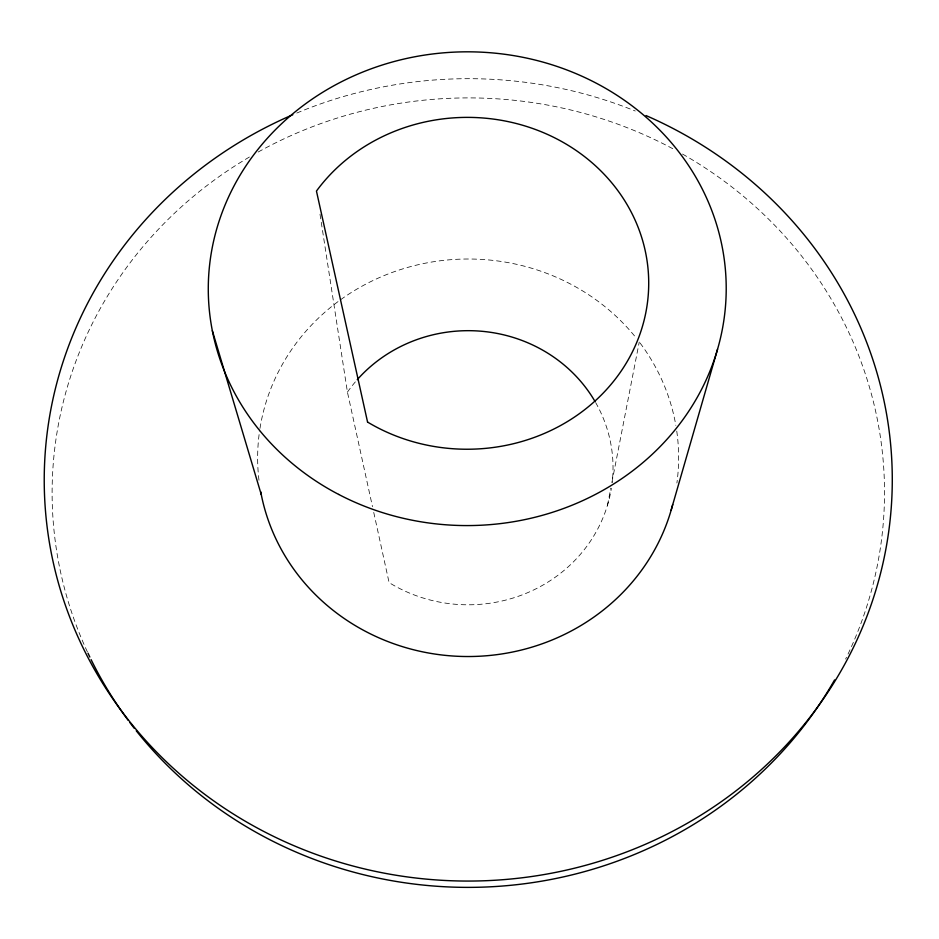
<?xml version="1.0" encoding="UTF-8"?>
<svg xmlns="http://www.w3.org/2000/svg" width="939" height="939" viewBox="0 0 939 939"><rect width="100%" height="100%" fill="white"/><g stroke="black" fill="none" stroke-linecap="round" stroke-linejoin="round"><path stroke-width="0.7" stroke-dasharray="4.7 3.52" d="M607.463 505.311L610.808 488.127M611.923 482.4L639.236 342.101M320.011 214.209L347.43 392.115L372.49 506.696M373.745 512.424L389.098 582.603A144.841 137.059 -0.3 0 0 611.359 488.397M595.643 402.549A144.841 137.059 -0.3 0 1 612.158 482.658M347.43 392.115A144.841 137.059 -0.3 0 1 355.353 381.868M676.749 431.107A210.489 198.751 -0.3 0 1 676.902 483.033M258.976 480.263A210.489 198.751 -0.3 0 1 259.751 429.816M259.974 428.395A210.489 198.751 -0.3 0 1 339.519 300.503M340.693 299.658A210.489 198.751 -0.3 0 1 636.525 338.404M640.069 343.005A210.489 198.751 -0.3 0 1 675.834 425.39M682.512 154.066A416.212 394.744 -0.3 0 1 845.628 659.049M87.386 651.877A416.212 394.744 -0.3 0 1 251.769 155.651M258.166 152.024A416.212 394.744 -0.3 0 1 674.895 149.841M296.794 113.044A424.029 401.188 -0.3 0 1 635.245 111.013"/><path stroke-width="1.41" d="M671.15 510.159L717.549 349.249M212.343 330.692L261.265 494.583M357.254 379.673A144.841 137.059 -0.3 0 1 594.927 401.317M672.688 504.548A210.489 198.751 -0.3 0 1 461.084 656.42A210.489 198.751 -0.3 0 1 260.725 491.743M834.583 679.93A416.212 394.744 -0.3 0 1 136.237 730.777M134.418 728.476A416.212 394.744 -0.3 0 1 129.946 722.666M128.185 720.307A416.212 394.744 -0.3 0 1 91.083 659.601M89.827 657.042A416.212 394.744 -0.3 0 1 88.008 653.192M645.997 115.544A424.029 401.188 -0.3 0 1 800.674 728.758A424.029 401.188 -0.3 0 1 134.265 727.232A424.029 401.188 -0.3 0 1 292.804 114.734M367.56 422.069L316.455 191.063A181.497 165.933 -0.3 0 1 567.802 145.099A181.497 165.933 -0.3 0 1 618.601 374.708A181.497 165.933 -0.3 0 1 367.56 422.069M338.697 494.442A258.964 236.874 -0.3 0 0 726.211 287.487A258.964 236.874 -0.3 0 0 336.843 84.158A258.964 236.874 -0.3 0 0 338.697 494.442"/></g></svg>
